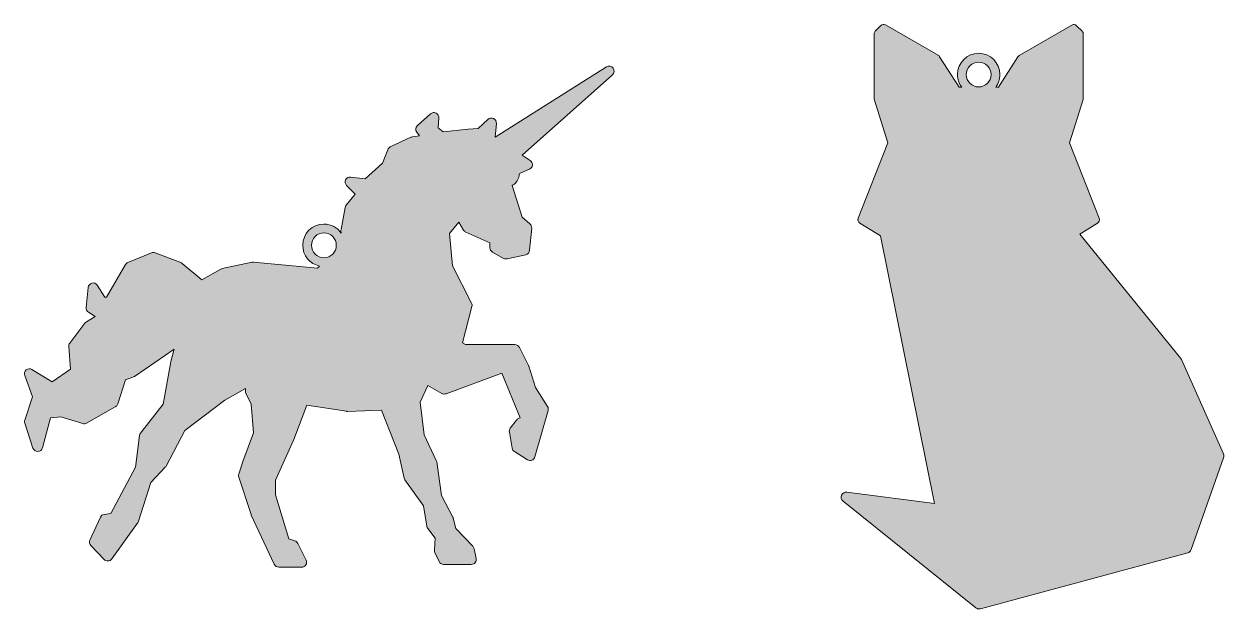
# Model space of a CAD drawing. Extents: x 5 to 4381, y -984 to -15.
# Drawn here: x 3804 to 4381, y -822 to -541 of the extents above; entities that cross this region are included whole.
import ezdxf

# ---------------------------------------------------------------- set-up
doc = ezdxf.new("R2010")
doc.units = 0
doc.header["$MEASUREMENT"] = 0
doc.layers.add('Layer 1', color=7, linetype='Continuous')

msp = doc.modelspace()

# ---------------------------------------------------------------- hatches: boundary and pattern name
at = {"layer": 'Layer 1', "true_color": 0xad6c5e}
h = msp.add_hatch(color=35, dxfattribs=at)
h.dxf.hatch_style = 2
edge = h.paths.add_edge_path()
edge.add_spline(control_points=[(4360.82, -701.93), (4360.79, -701.88), (4360.77, -701.83), (4360.75, -701.78), (4360.7, -701.69), (4360.64, -701.6), (4360.58, -701.52), (4360.55, -701.47), (4360.51, -701.42), (4360.48, -701.37), (4360.48, -701.37), (4311.98, -641.55), (4311.98, -641.55), (4311.98, -641.55), (4320.49, -636.31), (4320.49, -636.31), (4321.27, -635.83), (4321.59, -634.86), (4321.26, -634), (4321.26, -634), (4307.02, -597.77), (4307.02, -597.77), (4307.02, -597.77), (4313.55, -576.78), (4313.55, -576.78), (4313.62, -576.54), (4313.65, -576.29), (4313.62, -576.04), (4313.62, -576.04), (4313.62, -545.4), (4313.62, -545.4), (4313.62, -544.89), (4313.42, -544.41), (4313.07, -544.06), (4313.07, -544.06), (4310.39, -541.38), (4310.39, -541.38), (4309.78, -540.77), (4308.85, -540.65), (4308.1, -541.08), (4308.1, -541.08), (4282.74, -555.77), (4282.74, -555.77), (4282.48, -555.92), (4282.25, -556.13), (4282.09, -556.39), (4282.09, -556.39), (4272.8, -570.94), (4272.8, -570.94), (4272.8, -570.94), (4271.48, -570.94), (4271.48, -570.94), (4272.75, -569.24), (4273.51, -567.14), (4273.51, -564.85), (4273.51, -559.22), (4268.93, -554.64), (4263.3, -554.64), (4257.67, -554.64), (4253.09, -559.22), (4253.09, -564.85), (4253.09, -567.14), (4253.86, -569.24), (4255.13, -570.94), (4255.13, -570.94), (4253.87, -570.94), (4253.87, -570.94), (4253.87, -570.94), (4244.5, -556.28), (4244.5, -556.28), (4244.34, -556.02), (4244.12, -555.81), (4243.85, -555.65), (4243.85, -555.65), (4243.73, -555.58), (4243.73, -555.58), (4243.73, -555.58), (4218.49, -540.97), (4218.49, -540.97), (4217.75, -540.54), (4216.81, -540.67), (4216.21, -541.27), (4216.21, -541.27), (4213.53, -543.95), (4213.53, -543.95), (4213.17, -544.3), (4212.97, -544.79), (4212.97, -545.29), (4212.97, -545.29), (4212.97, -575.97), (4212.97, -575.97), (4212.97, -576.2), (4212.99, -576.47), (4213.05, -576.67), (4213.05, -576.67), (4219.59, -597.72), (4219.59, -597.72), (4219.59, -597.72), (4205.34, -634), (4205.34, -634), (4205, -634.85), (4205.33, -635.82), (4206.1, -636.3), (4206.1, -636.3), (4216.07, -642.46), (4216.07, -642.46), (4216.07, -642.46), (4242.03, -771.19), (4242.03, -771.19), (4242.03, -771.19), (4199.92, -765.65), (4199.92, -765.65), (4198.82, -765.5), (4197.74, -766.11), (4197.3, -767.14), (4196.87, -768.16), (4197.17, -769.36), (4198.04, -770.06), (4198.04, -770.06), (4261.95, -821.35), (4261.95, -821.35), (4262.1, -821.48), (4262.31, -821.61), (4262.53, -821.7), (4262.55, -821.71), (4262.57, -821.72), (4262.58, -821.73), (4262.58, -821.73), (4262.58, -821.72), (4262.58, -821.72), (4262.59, -821.73), (4262.6, -821.73), (4262.6, -821.73), (4262.64, -821.75), (4262.67, -821.76), (4262.7, -821.77), (4262.96, -821.86), (4263.23, -821.9), (4263.51, -821.9), (4263.73, -821.9), (4263.94, -821.87), (4264.16, -821.82), (4264.16, -821.82), (4363.82, -794.91), (4363.82, -794.91), (4364.61, -794.69), (4365.24, -794.1), (4365.51, -793.33), (4365.51, -793.33), (4381.07, -749.18), (4381.07, -749.18), (4381.28, -748.58), (4381.26, -747.92), (4381, -747.34), (4381, -747.34), (4360.82, -701.93), (4360.82, -701.93)], knot_values=[0, 0, 0, 0, 1, 1, 1, 2, 2, 2, 3, 3, 3, 4, 4, 4, 5, 5, 5, 6, 6, 6, 7, 7, 7, 8, 8, 8, 9, 9, 9, 10, 10, 10, 11, 11, 11, 12, 12, 12, 13, 13, 13, 14, 14, 14, 15, 15, 15, 16, 16, 16, 17, 17, 17, 18, 18, 18, 19, 19, 19, 20, 20, 20, 21, 21, 21, 22, 22, 22, 23, 23, 23, 24, 24, 24, 25, 25, 25, 26, 26, 26, 27, 27, 27, 28, 28, 28, 29, 29, 29, 30, 30, 30, 31, 31, 31, 32, 32, 32, 33, 33, 33, 34, 34, 34, 35, 35, 35, 36, 36, 36, 37, 37, 37, 38, 38, 38, 39, 39, 39, 40, 40, 40, 41, 41, 41, 42, 42, 42, 43, 43, 43, 44, 44, 44, 45, 45, 45, 46, 46, 46, 47, 47, 47, 48, 48, 48, 49, 49, 49, 50, 50, 50, 51, 51, 51, 52, 52, 52, 52], degree=3, periodic=1)
edge = h.paths.add_edge_path()
edge.add_spline(control_points=[(4263.3, -558.89), (4266.59, -558.89), (4269.27, -561.56), (4269.27, -564.85), (4269.27, -568.14), (4266.59, -570.82), (4263.3, -570.82), (4260.01, -570.82), (4257.34, -568.14), (4257.34, -564.85), (4257.34, -561.56), (4260.01, -558.89), (4263.3, -558.89)], knot_values=[0, 0, 0, 0, 1, 1, 1, 2, 2, 2, 3, 3, 3, 4, 4, 4, 4], degree=3, periodic=1)
h = msp.add_hatch(color=35, dxfattribs=at)
h.dxf.hatch_style = 2
edge = h.paths.add_edge_path()
edge.add_spline(control_points=[(4084.3, -561.18), (4084.3, -561.18), (4030.74, -594.93), (4030.74, -594.93), (4030.74, -594.93), (4031.32, -588.41), (4031.32, -588.41), (4031.4, -587.42), (4030.87, -586.47), (4029.98, -586.04), (4029.09, -585.61), (4028.01, -585.78), (4027.29, -586.45), (4027.29, -586.45), (4022.6, -590.86), (4022.6, -590.86), (4022.6, -590.86), (4017.8, -591.14), (4017.8, -591.14), (4017.8, -591.14), (4005.7, -592.38), (4005.7, -592.38), (4005.7, -592.38), (4003.4, -590.46), (4003.4, -590.46), (4003.4, -590.46), (4003.67, -585.66), (4003.67, -585.66), (4003.72, -584.69), (4003.19, -583.8), (4002.32, -583.38), (4001.44, -582.95), (4000.41, -583.1), (3999.68, -583.75), (3999.68, -583.75), (3993.36, -589.41), (3993.36, -589.41), (3992.43, -590.23), (3992.29, -591.61), (3993.02, -592.61), (3993.02, -592.61), (3994.31, -594.36), (3994.31, -594.36), (3994.31, -594.36), (3990.96, -594.82), (3990.96, -594.82), (3990.72, -594.85), (3990.47, -594.93), (3990.24, -595.04), (3990.24, -595.04), (3980.28, -599.69), (3980.28, -599.69), (3979.71, -599.96), (3979.28, -600.42), (3979.06, -601), (3979.06, -601), (3976.6, -607.46), (3976.6, -607.46), (3976.6, -607.46), (3968.18, -615), (3968.18, -615), (3968.18, -615), (3961.27, -614.14), (3961.27, -614.14), (3960.25, -614.01), (3959.27, -614.55), (3958.82, -615.46), (3958.37, -616.38), (3958.56, -617.48), (3959.28, -618.2), (3959.28, -618.2), (3963.42, -622.34), (3963.42, -622.34), (3963.42, -622.34), (3959.11, -627.67), (3959.11, -627.67), (3958.86, -627.97), (3958.69, -628.34), (3958.62, -628.72), (3958.62, -628.72), (3956.62, -639.39), (3956.62, -639.39), (3956.58, -639.62), (3956.57, -639.85), (3956.59, -640.08), (3956.59, -640.08), (3956.7, -641.07), (3956.7, -641.07), (3954.84, -638.46), (3951.81, -636.75), (3948.37, -636.75), (3942.74, -636.75), (3938.16, -641.33), (3938.16, -646.96), (3938.16, -651.86), (3941.63, -655.97), (3946.25, -656.95), (3946.25, -656.95), (3945.32, -657.99), (3945.32, -657.99), (3945.32, -657.99), (3914.55, -655.11), (3914.55, -655.11), (3914.34, -655.09), (3914.1, -655.1), (3913.88, -655.14), (3913.88, -655.14), (3899.51, -658.15), (3899.51, -658.15), (3899.26, -658.2), (3899.04, -658.29), (3898.83, -658.4), (3898.83, -658.4), (3889.62, -663.59), (3889.62, -663.59), (3889.62, -663.59), (3880.23, -655.66), (3880.23, -655.66), (3880.03, -655.49), (3879.79, -655.35), (3879.54, -655.26), (3879.54, -655.26), (3867.2, -650.59), (3867.2, -650.59), (3866.63, -650.37), (3866, -650.38), (3865.44, -650.62), (3865.44, -650.62), (3854.12, -655.28), (3854.12, -655.28), (3853.64, -655.48), (3853.23, -655.83), (3852.96, -656.28), (3852.96, -656.28), (3843.75, -671.95), (3843.75, -671.95), (3843.75, -671.95), (3843.08, -671.88), (3843.08, -671.88), (3843.08, -671.88), (3839.38, -666.18), (3839.38, -666.18), (3838.83, -665.33), (3837.79, -664.92), (3836.81, -665.16), (3835.82, -665.4), (3835.09, -666.24), (3834.99, -667.24), (3834.99, -667.24), (3833.99, -676.9), (3833.99, -676.9), (3833.9, -677.82), (3834.35, -678.72), (3835.14, -679.2), (3835.14, -679.2), (3838.41, -681.16), (3838.41, -681.16), (3838.41, -681.16), (3834.13, -683.76), (3834.13, -683.76), (3833.87, -683.92), (3833.64, -684.13), (3833.46, -684.38), (3833.46, -684.38), (3826.14, -694.02), (3826.14, -694.02), (3825.78, -694.49), (3825.61, -695.08), (3825.66, -695.67), (3825.66, -695.67), (3826.55, -706.6), (3826.55, -706.6), (3826.55, -706.6), (3817.64, -712.62), (3817.64, -712.62), (3817.64, -712.62), (3807.96, -706.75), (3807.96, -706.75), (3807.1, -706.22), (3805.99, -706.3), (3805.21, -706.95), (3804.42, -707.59), (3804.13, -708.66), (3804.48, -709.62), (3804.48, -709.62), (3808.19, -719.82), (3808.19, -719.82), (3808.19, -719.82), (3804.45, -731.03), (3804.45, -731.03), (3804.29, -731.51), (3804.29, -732.05), (3804.45, -732.54), (3804.45, -732.54), (3808.45, -744.53), (3808.45, -744.53), (3808.77, -745.49), (3809.67, -746.15), (3810.7, -746.17), (3811.85, -746.14), (3812.75, -745.43), (3813.03, -744.4), (3813.03, -744.4), (3816.93, -730.01), (3816.93, -730.01), (3816.93, -730.01), (3821.8, -729.55), (3821.8, -729.55), (3821.8, -729.55), (3832.35, -732.74), (3832.35, -732.74), (3832.98, -732.93), (3833.67, -732.85), (3834.24, -732.52), (3834.24, -732.52), (3847.96, -724.68), (3847.96, -724.68), (3848.04, -724.65), (3848.13, -724.6), (3848.21, -724.56), (3848.29, -724.51), (3848.37, -724.45), (3848.44, -724.39), (3848.83, -724.11), (3849.15, -723.68), (3849.31, -723.19), (3849.31, -723.19), (3852.96, -711.63), (3852.96, -711.63), (3852.96, -711.63), (3857.2, -710.04), (3857.2, -710.04), (3857.37, -709.97), (3857.56, -709.88), (3857.73, -709.75), (3857.73, -709.75), (3876.28, -696.87), (3876.28, -696.87), (3876.28, -696.87), (3874.7, -702.86), (3874.7, -702.86), (3874.69, -702.89), (3874.68, -702.97), (3874.67, -703.01), (3874.67, -703.01), (3871.1, -723.45), (3871.1, -723.45), (3871.1, -723.45), (3860.15, -737.3), (3860.15, -737.3), (3859.88, -737.64), (3859.71, -738.05), (3859.65, -738.48), (3859.65, -738.48), (3857.71, -753.7), (3857.71, -753.7), (3857.71, -753.7), (3845.82, -775.91), (3845.82, -775.91), (3845.82, -775.91), (3842.67, -776.39), (3842.67, -776.39), (3841.87, -776.52), (3841.19, -777.03), (3840.86, -777.77), (3840.86, -777.77), (3835.86, -788.76), (3835.86, -788.76), (3835.45, -789.65), (3835.63, -790.69), (3836.31, -791.4), (3836.31, -791.4), (3842.63, -798.06), (3842.63, -798.06), (3843.13, -798.58), (3843.85, -798.86), (3844.56, -798.8), (3845.24, -798.76), (3845.89, -798.39), (3846.31, -797.81), (3846.31, -797.81), (3858.63, -780.83), (3858.63, -780.83), (3858.78, -780.61), (3858.89, -780.4), (3858.97, -780.17), (3858.97, -780.17), (3865.13, -761.02), (3865.13, -761.02), (3865.13, -761.02), (3872.08, -753.76), (3872.08, -753.76), (3872.24, -753.59), (3872.37, -753.41), (3872.47, -753.22), (3872.47, -753.22), (3881.55, -736.03), (3881.55, -736.03), (3881.55, -736.03), (3900.66, -721.46), (3900.66, -721.46), (3900.66, -721.46), (3910.6, -715.88), (3910.6, -715.88), (3910.6, -715.88), (3910.6, -717.12), (3910.6, -717.12), (3910.6, -717.48), (3910.68, -717.83), (3910.83, -718.15), (3910.83, -718.15), (3913.32, -723.42), (3913.32, -723.42), (3913.32, -723.42), (3914.56, -737.12), (3914.56, -737.12), (3914.56, -737.12), (3909.42, -750.94), (3909.42, -750.94), (3909.42, -750.94), (3907.4, -757.01), (3907.4, -757.01), (3907.23, -757.5), (3907.23, -758.04), (3907.4, -758.53), (3907.4, -758.53), (3913.39, -776.52), (3913.39, -776.52), (3913.41, -776.56), (3913.45, -776.66), (3913.46, -776.7), (3913.46, -776.7), (3924.49, -800.42), (3924.49, -800.42), (3924.87, -801.26), (3925.73, -801.8), (3926.66, -801.8), (3926.66, -801.8), (3937.65, -801.8), (3937.65, -801.8), (3938.48, -801.8), (3939.24, -801.38), (3939.68, -800.67), (3940.12, -799.96), (3940.16, -799.09), (3939.79, -798.34), (3939.79, -798.34), (3935.79, -790.35), (3935.79, -790.35), (3935.51, -789.78), (3935.02, -789.36), (3934.42, -789.15), (3934.42, -789.15), (3931.58, -788.2), (3931.58, -788.2), (3931.58, -788.2), (3925.05, -767.07), (3925.05, -767.07), (3925.05, -767.07), (3925.05, -759.95), (3925.05, -759.95), (3925.05, -759.95), (3933.84, -740.43), (3933.84, -740.43), (3933.85, -740.39), (3933.86, -740.36), (3933.88, -740.33), (3933.88, -740.33), (3940.19, -723.79), (3940.19, -723.79), (3940.19, -723.79), (3959.26, -726.82), (3959.26, -726.82), (3959.37, -726.84), (3959.51, -726.85), (3959.66, -726.85), (3959.66, -726.85), (3976.02, -726.24), (3976.02, -726.24), (3976.02, -726.24), (3984.33, -747.48), (3984.33, -747.48), (3984.33, -747.48), (3986.96, -758.97), (3986.96, -758.97), (3987.03, -759.28), (3987.16, -759.57), (3987.35, -759.84), (3987.35, -759.84), (3996.34, -772.36), (3996.34, -772.36), (3996.34, -772.36), (3997.92, -782.14), (3997.92, -782.14), (3997.98, -782.51), (3998.13, -782.88), (3998.37, -783.19), (3998.37, -783.19), (4001.85, -787.83), (4001.85, -787.83), (4001.85, -787.83), (4001.56, -793.63), (4001.56, -793.63), (4001.54, -794.02), (4001.61, -794.4), (4001.77, -794.75), (4001.77, -794.75), (4003.77, -799.08), (4003.77, -799.08), (4004.16, -799.93), (4005.02, -800.47), (4005.94, -800.47), (4005.94, -800.47), (4019.27, -800.47), (4019.27, -800.47), (4020, -800.47), (4020.68, -800.15), (4021.13, -799.58), (4021.59, -799.02), (4021.76, -798.29), (4021.61, -797.58), (4021.61, -797.58), (4020.61, -792.91), (4020.61, -792.91), (4020.51, -792.47), (4020.3, -792.08), (4020, -791.76), (4020, -791.76), (4011.79, -783.23), (4011.79, -783.23), (4011.79, -783.23), (4010.61, -778.21), (4010.61, -778.21), (4010.56, -778.02), (4010.49, -777.84), (4010.4, -777.66), (4010.4, -777.66), (4004.92, -767.35), (4004.92, -767.35), (4004.92, -767.35), (4002.65, -751.11), (4002.65, -751.11), (4002.62, -750.87), (4002.55, -750.63), (4002.44, -750.41), (4002.44, -750.41), (3996.61, -738.11), (3996.61, -738.11), (3996.61, -738.11), (3994.74, -722.5), (3994.74, -722.5), (3994.74, -722.5), (3998.39, -714.48), (3998.39, -714.48), (3998.39, -714.48), (4005.12, -718.22), (4005.12, -718.22), (4005.72, -718.55), (4006.44, -718.61), (4007.1, -718.37), (4007.1, -718.37), (4033.92, -708.5), (4033.92, -708.5), (4033.92, -708.5), (4042.74, -729.99), (4042.74, -729.99), (4042.74, -729.99), (4042.17, -730.18), (4042.17, -730.18), (4041.7, -730.33), (4041.31, -730.62), (4041.01, -731.01), (4041.01, -731.01), (4038.01, -735.01), (4038.01, -735.01), (4037.62, -735.54), (4037.46, -736.21), (4037.57, -736.86), (4037.57, -736.86), (4038.9, -744.52), (4038.9, -744.52), (4039.02, -745.18), (4039.41, -745.77), (4039.98, -746.13), (4039.98, -746.13), (4046.31, -750.13), (4046.31, -750.13), (4046.94, -750.53), (4047.74, -750.61), (4048.44, -750.34), (4049.15, -750.07), (4049.69, -749.48), (4049.89, -748.76), (4049.89, -748.76), (4056.22, -726.44), (4056.22, -726.44), (4056.41, -725.78), (4056.3, -725.07), (4055.93, -724.49), (4055.93, -724.49), (4050.11, -715.44), (4050.11, -715.44), (4050.11, -715.44), (4046.87, -705.08), (4046.87, -705.08), (4046.84, -704.99), (4046.78, -704.82), (4046.73, -704.73), (4046.73, -704.73), (4042.4, -696.06), (4042.4, -696.06), (4041.99, -695.25), (4041.17, -694.74), (4040.26, -694.74), (4040.26, -694.74), (4016.55, -694.74), (4016.55, -694.74), (4016.55, -694.74), (4015.06, -693.93), (4015.06, -693.93), (4015.06, -693.93), (4019.59, -676.41), (4019.59, -676.41), (4019.73, -675.85), (4019.67, -675.25), (4019.4, -674.73), (4019.4, -674.73), (4010.28, -656.81), (4010.28, -656.81), (4010.28, -656.81), (4008.76, -641.27), (4008.76, -641.27), (4008.76, -641.27), (4013.28, -635.93), (4013.28, -635.93), (4013.28, -635.93), (4015.55, -639.73), (4015.55, -639.73), (4015.81, -640.16), (4016.19, -640.49), (4016.65, -640.69), (4016.65, -640.69), (4028.21, -645.73), (4028.21, -645.73), (4028.21, -645.73), (4028.21, -648.16), (4028.21, -648.16), (4028.21, -649.03), (4028.68, -649.83), (4029.43, -650.25), (4029.43, -650.25), (4034.76, -653.25), (4034.76, -653.25), (4035.28, -653.54), (4035.88, -653.62), (4036.46, -653.49), (4036.46, -653.49), (4045.44, -651.5), (4045.44, -651.5), (4046.46, -651.28), (4047.21, -650.42), (4047.31, -649.38), (4047.31, -649.38), (4048.3, -638.72), (4048.3, -638.72), (4048.38, -637.94), (4048.06, -637.18), (4047.46, -636.67), (4047.46, -636.67), (4043.67, -633.46), (4043.67, -633.46), (4043.67, -633.46), (4038.89, -618.28), (4038.89, -618.28), (4040.49, -617.37), (4041.61, -615.93), (4042.11, -614.1), (4042.27, -613.5), (4042.35, -612.93), (4042.38, -612.41), (4042.38, -612.41), (4047.18, -610.39), (4047.18, -610.39), (4047.99, -610.05), (4048.55, -609.3), (4048.64, -608.43), (4048.73, -607.55), (4048.33, -606.7), (4047.6, -606.21), (4047.6, -606.21), (4043.8, -603.61), (4043.8, -603.61), (4043.8, -603.61), (4087.16, -565), (4087.16, -565), (4088.1, -564.16), (4088.23, -562.77), (4087.48, -561.77), (4086.73, -560.77), (4085.36, -560.52), (4084.3, -561.18)], knot_values=[0, 0, 0, 0, 1, 1, 1, 2, 2, 2, 3, 3, 3, 4, 4, 4, 5, 5, 5, 6, 6, 6, 7, 7, 7, 8, 8, 8, 9, 9, 9, 10, 10, 10, 11, 11, 11, 12, 12, 12, 13, 13, 13, 14, 14, 14, 15, 15, 15, 16, 16, 16, 17, 17, 17, 18, 18, 18, 19, 19, 19, 20, 20, 20, 21, 21, 21, 22, 22, 22, 23, 23, 23, 24, 24, 24, 25, 25, 25, 26, 26, 26, 27, 27, 27, 28, 28, 28, 29, 29, 29, 30, 30, 30, 31, 31, 31, 32, 32, 32, 33, 33, 33, 34, 34, 34, 35, 35, 35, 36, 36, 36, 37, 37, 37, 38, 38, 38, 39, 39, 39, 40, 40, 40, 41, 41, 41, 42, 42, 42, 43, 43, 43, 44, 44, 44, 45, 45, 45, 46, 46, 46, 47, 47, 47, 48, 48, 48, 49, 49, 49, 50, 50, 50, 51, 51, 51, 52, 52, 52, 53, 53, 53, 54, 54, 54, 55, 55, 55, 56, 56, 56, 57, 57, 57, 58, 58, 58, 59, 59, 59, 60, 60, 60, 61, 61, 61, 62, 62, 62, 63, 63, 63, 64, 64, 64, 65, 65, 65, 66, 66, 66, 67, 67, 67, 68, 68, 68, 69, 69, 69, 70, 70, 70, 71, 71, 71, 72, 72, 72, 73, 73, 73, 74, 74, 74, 75, 75, 75, 76, 76, 76, 77, 77, 77, 78, 78, 78, 79, 79, 79, 80, 80, 80, 81, 81, 81, 82, 82, 82, 83, 83, 83, 84, 84, 84, 85, 85, 85, 86, 86, 86, 87, 87, 87, 88, 88, 88, 89, 89, 89, 90, 90, 90, 91, 91, 91, 92, 92, 92, 93, 93, 93, 94, 94, 94, 95, 95, 95, 96, 96, 96, 97, 97, 97, 98, 98, 98, 99, 99, 99, 100, 100, 100, 101, 101, 101, 102, 102, 102, 103, 103, 103, 104, 104, 104, 105, 105, 105, 106, 106, 106, 107, 107, 107, 108, 108, 108, 109, 109, 109, 110, 110, 110, 111, 111, 111, 112, 112, 112, 113, 113, 113, 114, 114, 114, 115, 115, 115, 116, 116, 116, 117, 117, 117, 118, 118, 118, 119, 119, 119, 120, 120, 120, 121, 121, 121, 122, 122, 122, 123, 123, 123, 124, 124, 124, 125, 125, 125, 126, 126, 126, 127, 127, 127, 128, 128, 128, 129, 129, 129, 130, 130, 130, 131, 131, 131, 132, 132, 132, 133, 133, 133, 134, 134, 134, 135, 135, 135, 136, 136, 136, 137, 137, 137, 138, 138, 138, 139, 139, 139, 140, 140, 140, 141, 141, 141, 142, 142, 142, 143, 143, 143, 144, 144, 144, 145, 145, 145, 146, 146, 146, 147, 147, 147, 148, 148, 148, 149, 149, 149, 150, 150, 150, 151, 151, 151, 152, 152, 152, 153, 153, 153, 154, 154, 154, 155, 155, 155, 156, 156, 156, 157, 157, 157, 158, 158, 158, 159, 159, 159, 160, 160, 160, 161, 161, 161, 162, 162, 162, 163, 163, 163, 164, 164, 164, 165, 165, 165, 166, 166, 166, 167, 167, 167, 168, 168, 168, 169, 169, 169, 170, 170, 170, 171, 171, 171, 172, 172, 172, 173, 173, 173, 174, 174, 174, 175, 175, 175, 176, 176, 176, 177, 177, 177, 178, 178, 178, 179, 179, 179, 180, 180, 180, 181, 181, 181, 182, 182, 182, 183, 183, 183, 184, 184, 184, 185, 185, 185, 186, 186, 186, 187, 187, 187, 188, 188, 188, 189, 189, 189, 190, 190, 190, 191, 191, 191, 192, 192, 192, 193, 193, 193, 194, 194, 194, 195, 195, 195, 196, 196, 196, 197, 197, 197, 198, 198, 198, 199, 199, 199, 200, 200, 200, 200], degree=3, periodic=1)
edge = h.paths.add_edge_path()
edge.add_spline(control_points=[(3942.41, -646.96), (3942.41, -643.67), (3945.08, -641), (3948.37, -641), (3951.66, -641), (3954.34, -643.67), (3954.34, -646.96), (3954.34, -650.25), (3951.66, -652.93), (3948.37, -652.93), (3945.08, -652.93), (3942.41, -650.25), (3942.41, -646.96)], knot_values=[0, 0, 0, 0, 1, 1, 1, 2, 2, 2, 3, 3, 3, 4, 4, 4, 4], degree=3, periodic=1)

# ---------------------------------------------------------------- linework, layer by layer
at = {"layer": 'Layer 1', "lineweight": 0}
for points, knots in [([(4360.82, -701.93), (4360.79, -701.88), (4360.77, -701.83), (4360.75, -701.78), (4360.7, -701.69), (4360.64, -701.6), (4360.58, -701.52), (4360.55, -701.47), (4360.51, -701.42), (4360.48, -701.37), (4360.48, -701.37), (4311.98, -641.55), (4311.98, -641.55), (4311.98, -641.55), (4320.49, -636.31), (4320.49, -636.31), (4321.27, -635.83), (4321.59, -634.86), (4321.26, -634), (4321.26, -634), (4307.02, -597.77), (4307.02, -597.77), (4307.02, -597.77), (4313.55, -576.78), (4313.55, -576.78), (4313.62, -576.54), (4313.65, -576.29), (4313.62, -576.04), (4313.62, -576.04), (4313.62, -545.4), (4313.62, -545.4), (4313.62, -544.89), (4313.42, -544.41), (4313.07, -544.06), (4313.07, -544.06), (4310.39, -541.38), (4310.39, -541.38), (4309.78, -540.77), (4308.85, -540.65), (4308.1, -541.08), (4308.1, -541.08), (4282.74, -555.77), (4282.74, -555.77), (4282.48, -555.92), (4282.25, -556.13), (4282.09, -556.39), (4282.09, -556.39), (4272.8, -570.94), (4272.8, -570.94), (4272.8, -570.94), (4271.48, -570.94), (4271.48, -570.94), (4272.75, -569.24), (4273.51, -567.14), (4273.51, -564.85), (4273.51, -559.22), (4268.93, -554.64), (4263.3, -554.64), (4257.67, -554.64), (4253.09, -559.22), (4253.09, -564.85), (4253.09, -567.14), (4253.86, -569.24), (4255.13, -570.94), (4255.13, -570.94), (4253.87, -570.94), (4253.87, -570.94), (4253.87, -570.94), (4244.5, -556.28), (4244.5, -556.28), (4244.34, -556.02), (4244.12, -555.81), (4243.85, -555.65), (4243.85, -555.65), (4243.73, -555.58), (4243.73, -555.58), (4243.73, -555.58), (4218.49, -540.97), (4218.49, -540.97), (4217.75, -540.54), (4216.81, -540.67), (4216.21, -541.27), (4216.21, -541.27), (4213.53, -543.95), (4213.53, -543.95), (4213.17, -544.3), (4212.97, -544.79), (4212.97, -545.29), (4212.97, -545.29), (4212.97, -575.97), (4212.97, -575.97), (4212.97, -576.2), (4212.99, -576.47), (4213.05, -576.67), (4213.05, -576.67), (4219.59, -597.72), (4219.59, -597.72), (4219.59, -597.72), (4205.34, -634), (4205.34, -634), (4205, -634.85), (4205.33, -635.82), (4206.1, -636.3), (4206.1, -636.3), (4216.07, -642.46), (4216.07, -642.46), (4216.07, -642.46), (4242.03, -771.19), (4242.03, -771.19), (4242.03, -771.19), (4199.92, -765.65), (4199.92, -765.65), (4198.82, -765.5), (4197.74, -766.11), (4197.3, -767.14), (4196.87, -768.16), (4197.17, -769.36), (4198.04, -770.06), (4198.04, -770.06), (4261.95, -821.35), (4261.95, -821.35), (4262.1, -821.48), (4262.31, -821.61), (4262.53, -821.7), (4262.55, -821.71), (4262.57, -821.72), (4262.58, -821.73), (4262.58, -821.73), (4262.58, -821.72), (4262.58, -821.72), (4262.59, -821.73), (4262.6, -821.73), (4262.6, -821.73), (4262.64, -821.75), (4262.67, -821.76), (4262.7, -821.77), (4262.96, -821.86), (4263.23, -821.9), (4263.51, -821.9), (4263.73, -821.9), (4263.94, -821.87), (4264.16, -821.82), (4264.16, -821.82), (4363.82, -794.91), (4363.82, -794.91), (4364.61, -794.69), (4365.24, -794.1), (4365.51, -793.33), (4365.51, -793.33), (4381.07, -749.18), (4381.07, -749.18), (4381.28, -748.58), (4381.26, -747.92), (4381, -747.34), (4381, -747.34), (4360.82, -701.93), (4360.82, -701.93)], [0, 0, 0, 0, 1, 1, 1, 2, 2, 2, 3, 3, 3, 4, 4, 4, 5, 5, 5, 6, 6, 6, 7, 7, 7, 8, 8, 8, 9, 9, 9, 10, 10, 10, 11, 11, 11, 12, 12, 12, 13, 13, 13, 14, 14, 14, 15, 15, 15, 16, 16, 16, 17, 17, 17, 18, 18, 18, 19, 19, 19, 20, 20, 20, 21, 21, 21, 22, 22, 22, 23, 23, 23, 24, 24, 24, 25, 25, 25, 26, 26, 26, 27, 27, 27, 28, 28, 28, 29, 29, 29, 30, 30, 30, 31, 31, 31, 32, 32, 32, 33, 33, 33, 34, 34, 34, 35, 35, 35, 36, 36, 36, 37, 37, 37, 38, 38, 38, 39, 39, 39, 40, 40, 40, 41, 41, 41, 42, 42, 42, 43, 43, 43, 44, 44, 44, 45, 45, 45, 46, 46, 46, 47, 47, 47, 48, 48, 48, 49, 49, 49, 50, 50, 50, 51, 51, 51, 52, 52, 52, 52]), ([(4263.3, -558.89), (4266.59, -558.89), (4269.27, -561.56), (4269.27, -564.85), (4269.27, -568.14), (4266.59, -570.82), (4263.3, -570.82), (4260.01, -570.82), (4257.34, -568.14), (4257.34, -564.85), (4257.34, -561.56), (4260.01, -558.89), (4263.3, -558.89)], [0, 0, 0, 0, 1, 1, 1, 2, 2, 2, 3, 3, 3, 4, 4, 4, 4]), ([(4084.3, -561.18), (4084.3, -561.18), (4030.74, -594.93), (4030.74, -594.93), (4030.74, -594.93), (4031.32, -588.41), (4031.32, -588.41), (4031.4, -587.42), (4030.87, -586.47), (4029.98, -586.04), (4029.09, -585.61), (4028.01, -585.78), (4027.29, -586.45), (4027.29, -586.45), (4022.6, -590.86), (4022.6, -590.86), (4022.6, -590.86), (4017.8, -591.14), (4017.8, -591.14), (4017.8, -591.14), (4005.7, -592.38), (4005.7, -592.38), (4005.7, -592.38), (4003.4, -590.46), (4003.4, -590.46), (4003.4, -590.46), (4003.67, -585.66), (4003.67, -585.66), (4003.72, -584.69), (4003.19, -583.8), (4002.32, -583.38), (4001.44, -582.95), (4000.41, -583.1), (3999.68, -583.75), (3999.68, -583.75), (3993.36, -589.41), (3993.36, -589.41), (3992.43, -590.23), (3992.29, -591.61), (3993.02, -592.61), (3993.02, -592.61), (3994.31, -594.36), (3994.31, -594.36), (3994.31, -594.36), (3990.96, -594.82), (3990.96, -594.82), (3990.72, -594.85), (3990.47, -594.93), (3990.24, -595.04), (3990.24, -595.04), (3980.28, -599.69), (3980.28, -599.69), (3979.71, -599.96), (3979.28, -600.42), (3979.06, -601), (3979.06, -601), (3976.6, -607.46), (3976.6, -607.46), (3976.6, -607.46), (3968.18, -615), (3968.18, -615), (3968.18, -615), (3961.27, -614.14), (3961.27, -614.14), (3960.25, -614.01), (3959.27, -614.55), (3958.82, -615.46), (3958.37, -616.38), (3958.56, -617.48), (3959.28, -618.2), (3959.28, -618.2), (3963.42, -622.34), (3963.42, -622.34), (3963.42, -622.34), (3959.11, -627.67), (3959.11, -627.67), (3958.86, -627.97), (3958.69, -628.34), (3958.62, -628.72), (3958.62, -628.72), (3956.62, -639.39), (3956.62, -639.39), (3956.58, -639.62), (3956.57, -639.85), (3956.59, -640.08), (3956.59, -640.08), (3956.7, -641.07), (3956.7, -641.07), (3954.84, -638.46), (3951.81, -636.75), (3948.37, -636.75), (3942.74, -636.75), (3938.16, -641.33), (3938.16, -646.96), (3938.16, -651.86), (3941.63, -655.97), (3946.25, -656.95), (3946.25, -656.95), (3945.32, -657.99), (3945.32, -657.99), (3945.32, -657.99), (3914.55, -655.11), (3914.55, -655.11), (3914.34, -655.09), (3914.1, -655.1), (3913.88, -655.14), (3913.88, -655.14), (3899.51, -658.15), (3899.51, -658.15), (3899.26, -658.2), (3899.04, -658.29), (3898.83, -658.4), (3898.83, -658.4), (3889.62, -663.59), (3889.62, -663.59), (3889.62, -663.59), (3880.23, -655.66), (3880.23, -655.66), (3880.03, -655.49), (3879.79, -655.35), (3879.54, -655.26), (3879.54, -655.26), (3867.2, -650.59), (3867.2, -650.59), (3866.63, -650.37), (3866, -650.38), (3865.44, -650.62), (3865.44, -650.62), (3854.12, -655.28), (3854.12, -655.28), (3853.64, -655.48), (3853.23, -655.83), (3852.96, -656.28), (3852.96, -656.28), (3843.75, -671.95), (3843.75, -671.95), (3843.75, -671.95), (3843.08, -671.88), (3843.08, -671.88), (3843.08, -671.88), (3839.38, -666.18), (3839.38, -666.18), (3838.83, -665.33), (3837.79, -664.92), (3836.81, -665.16), (3835.82, -665.4), (3835.09, -666.24), (3834.99, -667.24), (3834.99, -667.24), (3833.99, -676.9), (3833.99, -676.9), (3833.9, -677.82), (3834.35, -678.72), (3835.14, -679.2), (3835.14, -679.2), (3838.41, -681.16), (3838.41, -681.16), (3838.41, -681.16), (3834.13, -683.76), (3834.13, -683.76), (3833.87, -683.92), (3833.64, -684.13), (3833.46, -684.38), (3833.46, -684.38), (3826.14, -694.02), (3826.14, -694.02), (3825.78, -694.49), (3825.61, -695.08), (3825.66, -695.67), (3825.66, -695.67), (3826.55, -706.6), (3826.55, -706.6), (3826.55, -706.6), (3817.64, -712.62), (3817.64, -712.62), (3817.64, -712.62), (3807.96, -706.75), (3807.96, -706.75), (3807.1, -706.22), (3805.99, -706.3), (3805.21, -706.95), (3804.42, -707.59), (3804.13, -708.66), (3804.48, -709.62), (3804.48, -709.62), (3808.19, -719.82), (3808.19, -719.82), (3808.19, -719.82), (3804.45, -731.03), (3804.45, -731.03), (3804.29, -731.51), (3804.29, -732.05), (3804.45, -732.54), (3804.45, -732.54), (3808.45, -744.53), (3808.45, -744.53), (3808.77, -745.49), (3809.67, -746.15), (3810.7, -746.17), (3811.85, -746.14), (3812.75, -745.43), (3813.03, -744.4), (3813.03, -744.4), (3816.93, -730.01), (3816.93, -730.01), (3816.93, -730.01), (3821.8, -729.55), (3821.8, -729.55), (3821.8, -729.55), (3832.35, -732.74), (3832.35, -732.74), (3832.98, -732.93), (3833.67, -732.85), (3834.24, -732.52), (3834.24, -732.52), (3847.96, -724.68), (3847.96, -724.68), (3848.04, -724.65), (3848.13, -724.6), (3848.21, -724.56), (3848.29, -724.51), (3848.37, -724.45), (3848.44, -724.39), (3848.83, -724.11), (3849.15, -723.68), (3849.31, -723.19), (3849.31, -723.19), (3852.96, -711.63), (3852.96, -711.63), (3852.96, -711.63), (3857.2, -710.04), (3857.2, -710.04), (3857.37, -709.97), (3857.56, -709.88), (3857.73, -709.75), (3857.73, -709.75), (3876.28, -696.87), (3876.28, -696.87), (3876.28, -696.87), (3874.7, -702.86), (3874.7, -702.86), (3874.69, -702.89), (3874.68, -702.97), (3874.67, -703.01), (3874.67, -703.01), (3871.1, -723.45), (3871.1, -723.45), (3871.1, -723.45), (3860.15, -737.3), (3860.15, -737.3), (3859.88, -737.64), (3859.71, -738.05), (3859.65, -738.48), (3859.65, -738.48), (3857.71, -753.7), (3857.71, -753.7), (3857.71, -753.7), (3845.82, -775.91), (3845.82, -775.91), (3845.82, -775.91), (3842.67, -776.39), (3842.67, -776.39), (3841.87, -776.52), (3841.19, -777.03), (3840.86, -777.77), (3840.86, -777.77), (3835.86, -788.76), (3835.86, -788.76), (3835.45, -789.65), (3835.63, -790.69), (3836.31, -791.4), (3836.31, -791.4), (3842.63, -798.06), (3842.63, -798.06), (3843.13, -798.58), (3843.85, -798.86), (3844.56, -798.8), (3845.24, -798.76), (3845.89, -798.39), (3846.31, -797.81), (3846.31, -797.81), (3858.63, -780.83), (3858.63, -780.83), (3858.78, -780.61), (3858.89, -780.4), (3858.97, -780.17), (3858.97, -780.17), (3865.13, -761.02), (3865.13, -761.02), (3865.13, -761.02), (3872.08, -753.76), (3872.08, -753.76), (3872.24, -753.59), (3872.37, -753.41), (3872.47, -753.22), (3872.47, -753.22), (3881.55, -736.03), (3881.55, -736.03), (3881.55, -736.03), (3900.66, -721.46), (3900.66, -721.46), (3900.66, -721.46), (3910.6, -715.88), (3910.6, -715.88), (3910.6, -715.88), (3910.6, -717.12), (3910.6, -717.12), (3910.6, -717.48), (3910.68, -717.83), (3910.83, -718.15), (3910.83, -718.15), (3913.32, -723.42), (3913.32, -723.42), (3913.32, -723.42), (3914.56, -737.12), (3914.56, -737.12), (3914.56, -737.12), (3909.42, -750.94), (3909.42, -750.94), (3909.42, -750.94), (3907.4, -757.01), (3907.4, -757.01), (3907.23, -757.5), (3907.23, -758.04), (3907.4, -758.53), (3907.4, -758.53), (3913.39, -776.52), (3913.39, -776.52), (3913.41, -776.56), (3913.45, -776.66), (3913.46, -776.7), (3913.46, -776.7), (3924.49, -800.42), (3924.49, -800.42), (3924.87, -801.26), (3925.73, -801.8), (3926.66, -801.8), (3926.66, -801.8), (3937.65, -801.8), (3937.65, -801.8), (3938.48, -801.8), (3939.24, -801.38), (3939.68, -800.67), (3940.12, -799.96), (3940.16, -799.09), (3939.79, -798.34), (3939.79, -798.34), (3935.79, -790.35), (3935.79, -790.35), (3935.51, -789.78), (3935.02, -789.36), (3934.42, -789.15), (3934.42, -789.15), (3931.58, -788.2), (3931.58, -788.2), (3931.58, -788.2), (3925.05, -767.07), (3925.05, -767.07), (3925.05, -767.07), (3925.05, -759.95), (3925.05, -759.95), (3925.05, -759.95), (3933.84, -740.43), (3933.84, -740.43), (3933.85, -740.39), (3933.86, -740.36), (3933.88, -740.33), (3933.88, -740.33), (3940.19, -723.79), (3940.19, -723.79), (3940.19, -723.79), (3959.26, -726.82), (3959.26, -726.82), (3959.37, -726.84), (3959.51, -726.85), (3959.66, -726.85), (3959.66, -726.85), (3976.02, -726.24), (3976.02, -726.24), (3976.02, -726.24), (3984.33, -747.48), (3984.33, -747.48), (3984.33, -747.48), (3986.96, -758.97), (3986.96, -758.97), (3987.03, -759.28), (3987.16, -759.57), (3987.35, -759.84), (3987.35, -759.84), (3996.34, -772.36), (3996.34, -772.36), (3996.34, -772.36), (3997.92, -782.14), (3997.92, -782.14), (3997.98, -782.51), (3998.13, -782.88), (3998.37, -783.19), (3998.37, -783.19), (4001.85, -787.83), (4001.85, -787.83), (4001.85, -787.83), (4001.56, -793.63), (4001.56, -793.63), (4001.54, -794.02), (4001.61, -794.4), (4001.77, -794.75), (4001.77, -794.75), (4003.77, -799.08), (4003.77, -799.08), (4004.16, -799.93), (4005.02, -800.47), (4005.94, -800.47), (4005.94, -800.47), (4019.27, -800.47), (4019.27, -800.47), (4020, -800.47), (4020.68, -800.15), (4021.13, -799.58), (4021.59, -799.02), (4021.76, -798.29), (4021.61, -797.58), (4021.61, -797.58), (4020.61, -792.91), (4020.61, -792.91), (4020.51, -792.47), (4020.3, -792.08), (4020, -791.76), (4020, -791.76), (4011.79, -783.23), (4011.79, -783.23), (4011.79, -783.23), (4010.61, -778.21), (4010.61, -778.21), (4010.56, -778.02), (4010.49, -777.84), (4010.4, -777.66), (4010.4, -777.66), (4004.92, -767.35), (4004.92, -767.35), (4004.92, -767.35), (4002.65, -751.11), (4002.65, -751.11), (4002.62, -750.87), (4002.55, -750.63), (4002.44, -750.41), (4002.44, -750.41), (3996.61, -738.11), (3996.61, -738.11), (3996.61, -738.11), (3994.74, -722.5), (3994.74, -722.5), (3994.74, -722.5), (3998.39, -714.48), (3998.39, -714.48), (3998.39, -714.48), (4005.12, -718.22), (4005.12, -718.22), (4005.72, -718.55), (4006.44, -718.61), (4007.1, -718.37), (4007.1, -718.37), (4033.92, -708.5), (4033.92, -708.5), (4033.92, -708.5), (4042.74, -729.99), (4042.74, -729.99), (4042.74, -729.99), (4042.17, -730.18), (4042.17, -730.18), (4041.7, -730.33), (4041.31, -730.62), (4041.01, -731.01), (4041.01, -731.01), (4038.01, -735.01), (4038.01, -735.01), (4037.62, -735.54), (4037.46, -736.21), (4037.57, -736.86), (4037.57, -736.86), (4038.9, -744.52), (4038.9, -744.52), (4039.02, -745.18), (4039.41, -745.77), (4039.98, -746.13), (4039.98, -746.13), (4046.31, -750.13), (4046.31, -750.13), (4046.94, -750.53), (4047.74, -750.61), (4048.44, -750.34), (4049.15, -750.07), (4049.69, -749.48), (4049.89, -748.76), (4049.89, -748.76), (4056.22, -726.44), (4056.22, -726.44), (4056.41, -725.78), (4056.3, -725.07), (4055.93, -724.49), (4055.93, -724.49), (4050.11, -715.44), (4050.11, -715.44), (4050.11, -715.44), (4046.87, -705.08), (4046.87, -705.08), (4046.84, -704.99), (4046.78, -704.82), (4046.73, -704.73), (4046.73, -704.73), (4042.4, -696.06), (4042.4, -696.06), (4041.99, -695.25), (4041.17, -694.74), (4040.26, -694.74), (4040.26, -694.74), (4016.55, -694.74), (4016.55, -694.74), (4016.55, -694.74), (4015.06, -693.93), (4015.06, -693.93), (4015.06, -693.93), (4019.59, -676.41), (4019.59, -676.41), (4019.73, -675.85), (4019.67, -675.25), (4019.4, -674.73), (4019.4, -674.73), (4010.28, -656.81), (4010.28, -656.81), (4010.28, -656.81), (4008.76, -641.27), (4008.76, -641.27), (4008.76, -641.27), (4013.28, -635.93), (4013.28, -635.93), (4013.28, -635.93), (4015.55, -639.73), (4015.55, -639.73), (4015.81, -640.16), (4016.19, -640.49), (4016.65, -640.69), (4016.65, -640.69), (4028.21, -645.73), (4028.21, -645.73), (4028.21, -645.73), (4028.21, -648.16), (4028.21, -648.16), (4028.21, -649.03), (4028.68, -649.83), (4029.43, -650.25), (4029.43, -650.25), (4034.76, -653.25), (4034.76, -653.25), (4035.28, -653.54), (4035.88, -653.62), (4036.46, -653.49), (4036.46, -653.49), (4045.44, -651.5), (4045.44, -651.5), (4046.46, -651.28), (4047.21, -650.42), (4047.31, -649.38), (4047.31, -649.38), (4048.3, -638.72), (4048.3, -638.72), (4048.38, -637.94), (4048.06, -637.18), (4047.46, -636.67), (4047.46, -636.67), (4043.67, -633.46), (4043.67, -633.46), (4043.67, -633.46), (4038.89, -618.28), (4038.89, -618.28), (4040.49, -617.37), (4041.61, -615.93), (4042.11, -614.1), (4042.27, -613.5), (4042.35, -612.93), (4042.38, -612.41), (4042.38, -612.41), (4047.18, -610.39), (4047.18, -610.39), (4047.99, -610.05), (4048.55, -609.3), (4048.64, -608.43), (4048.73, -607.55), (4048.33, -606.7), (4047.6, -606.21), (4047.6, -606.21), (4043.8, -603.61), (4043.8, -603.61), (4043.8, -603.61), (4087.16, -565), (4087.16, -565), (4088.1, -564.16), (4088.23, -562.77), (4087.48, -561.77), (4086.73, -560.77), (4085.36, -560.52), (4084.3, -561.18)], [0, 0, 0, 0, 1, 1, 1, 2, 2, 2, 3, 3, 3, 4, 4, 4, 5, 5, 5, 6, 6, 6, 7, 7, 7, 8, 8, 8, 9, 9, 9, 10, 10, 10, 11, 11, 11, 12, 12, 12, 13, 13, 13, 14, 14, 14, 15, 15, 15, 16, 16, 16, 17, 17, 17, 18, 18, 18, 19, 19, 19, 20, 20, 20, 21, 21, 21, 22, 22, 22, 23, 23, 23, 24, 24, 24, 25, 25, 25, 26, 26, 26, 27, 27, 27, 28, 28, 28, 29, 29, 29, 30, 30, 30, 31, 31, 31, 32, 32, 32, 33, 33, 33, 34, 34, 34, 35, 35, 35, 36, 36, 36, 37, 37, 37, 38, 38, 38, 39, 39, 39, 40, 40, 40, 41, 41, 41, 42, 42, 42, 43, 43, 43, 44, 44, 44, 45, 45, 45, 46, 46, 46, 47, 47, 47, 48, 48, 48, 49, 49, 49, 50, 50, 50, 51, 51, 51, 52, 52, 52, 53, 53, 53, 54, 54, 54, 55, 55, 55, 56, 56, 56, 57, 57, 57, 58, 58, 58, 59, 59, 59, 60, 60, 60, 61, 61, 61, 62, 62, 62, 63, 63, 63, 64, 64, 64, 65, 65, 65, 66, 66, 66, 67, 67, 67, 68, 68, 68, 69, 69, 69, 70, 70, 70, 71, 71, 71, 72, 72, 72, 73, 73, 73, 74, 74, 74, 75, 75, 75, 76, 76, 76, 77, 77, 77, 78, 78, 78, 79, 79, 79, 80, 80, 80, 81, 81, 81, 82, 82, 82, 83, 83, 83, 84, 84, 84, 85, 85, 85, 86, 86, 86, 87, 87, 87, 88, 88, 88, 89, 89, 89, 90, 90, 90, 91, 91, 91, 92, 92, 92, 93, 93, 93, 94, 94, 94, 95, 95, 95, 96, 96, 96, 97, 97, 97, 98, 98, 98, 99, 99, 99, 100, 100, 100, 101, 101, 101, 102, 102, 102, 103, 103, 103, 104, 104, 104, 105, 105, 105, 106, 106, 106, 107, 107, 107, 108, 108, 108, 109, 109, 109, 110, 110, 110, 111, 111, 111, 112, 112, 112, 113, 113, 113, 114, 114, 114, 115, 115, 115, 116, 116, 116, 117, 117, 117, 118, 118, 118, 119, 119, 119, 120, 120, 120, 121, 121, 121, 122, 122, 122, 123, 123, 123, 124, 124, 124, 125, 125, 125, 126, 126, 126, 127, 127, 127, 128, 128, 128, 129, 129, 129, 130, 130, 130, 131, 131, 131, 132, 132, 132, 133, 133, 133, 134, 134, 134, 135, 135, 135, 136, 136, 136, 137, 137, 137, 138, 138, 138, 139, 139, 139, 140, 140, 140, 141, 141, 141, 142, 142, 142, 143, 143, 143, 144, 144, 144, 145, 145, 145, 146, 146, 146, 147, 147, 147, 148, 148, 148, 149, 149, 149, 150, 150, 150, 151, 151, 151, 152, 152, 152, 153, 153, 153, 154, 154, 154, 155, 155, 155, 156, 156, 156, 157, 157, 157, 158, 158, 158, 159, 159, 159, 160, 160, 160, 161, 161, 161, 162, 162, 162, 163, 163, 163, 164, 164, 164, 165, 165, 165, 166, 166, 166, 167, 167, 167, 168, 168, 168, 169, 169, 169, 170, 170, 170, 171, 171, 171, 172, 172, 172, 173, 173, 173, 174, 174, 174, 175, 175, 175, 176, 176, 176, 177, 177, 177, 178, 178, 178, 179, 179, 179, 180, 180, 180, 181, 181, 181, 182, 182, 182, 183, 183, 183, 184, 184, 184, 185, 185, 185, 186, 186, 186, 187, 187, 187, 188, 188, 188, 189, 189, 189, 190, 190, 190, 191, 191, 191, 192, 192, 192, 193, 193, 193, 194, 194, 194, 195, 195, 195, 196, 196, 196, 197, 197, 197, 198, 198, 198, 199, 199, 199, 200, 200, 200, 200]), ([(3942.41, -646.96), (3942.41, -643.67), (3945.08, -641), (3948.37, -641), (3951.66, -641), (3954.34, -643.67), (3954.34, -646.96), (3954.34, -650.25), (3951.66, -652.93), (3948.37, -652.93), (3945.08, -652.93), (3942.41, -650.25), (3942.41, -646.96)], [0, 0, 0, 0, 1, 1, 1, 2, 2, 2, 3, 3, 3, 4, 4, 4, 4])]:
    msp.add_open_spline(points, degree=3, knots=knots, dxfattribs=at)

doc.saveas('drawing.dxf')
